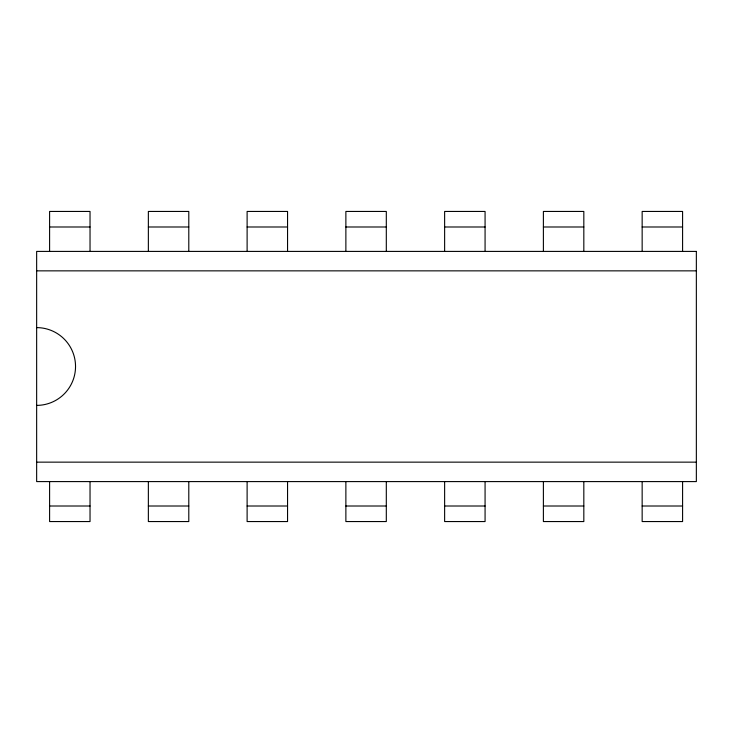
<?xml version="1.0" encoding="UTF-8"?>
<svg xmlns="http://www.w3.org/2000/svg" width="733" height="733" viewBox="0 0 733 733"><rect width="100%" height="100%" fill="white"/><g stroke="black" fill="none" stroke-linecap="round" stroke-linejoin="round"><path stroke-width="1.1" d="M49.597 226.992L90.031 226.992M148.359 226.992L188.793 226.992M247.113 226.992L287.556 226.992M345.875 226.992L386.309 226.992M444.629 226.992L485.072 226.992M543.391 226.992L583.825 226.992M642.154 226.992L682.588 226.992M36.65 270.853L696.35 270.853M36.65 462.147L696.35 462.147M49.597 506.008L90.031 506.008M148.359 506.008L188.793 506.008M247.113 506.008L287.556 506.008M345.875 506.008L386.309 506.008M444.629 506.008L485.072 506.008M543.391 506.008L583.825 506.008M642.154 506.008L682.588 506.008M682.588 251.41L682.588 211.443L642.154 211.443L642.154 251.41M682.588 481.59L682.588 521.557L642.154 521.557L642.154 481.59M583.825 251.41L583.825 211.443L543.391 211.443L543.391 251.41M583.825 481.59L583.825 521.557L543.391 521.557L543.391 481.59M485.072 251.41L485.072 211.443L444.629 211.443L444.629 251.41M485.072 481.59L485.072 521.557L444.629 521.557L444.629 481.59M386.309 251.41L386.309 211.443L345.875 211.443L345.875 251.41M386.309 481.59L386.309 521.557L345.875 521.557L345.875 481.59M287.556 251.41L287.556 211.443L247.113 211.443L247.113 251.41M287.556 481.59L287.556 521.557L247.113 521.557L247.113 481.59M188.793 251.41L188.793 211.443L148.359 211.443L148.359 251.41M188.793 481.59L188.793 521.557L148.359 521.557L148.359 481.59M90.031 251.41L90.031 211.443L49.597 211.443L49.597 251.41M90.031 481.59L90.031 521.557L49.597 521.557L49.597 481.59M36.65 327.614A38.886 38.886 0 0 1 75.536 366.5A38.886 38.886 0 0 1 36.65 405.386M696.35 251.41L36.65 251.41L36.65 481.59L696.35 481.59L696.35 251.41"/></g></svg>
